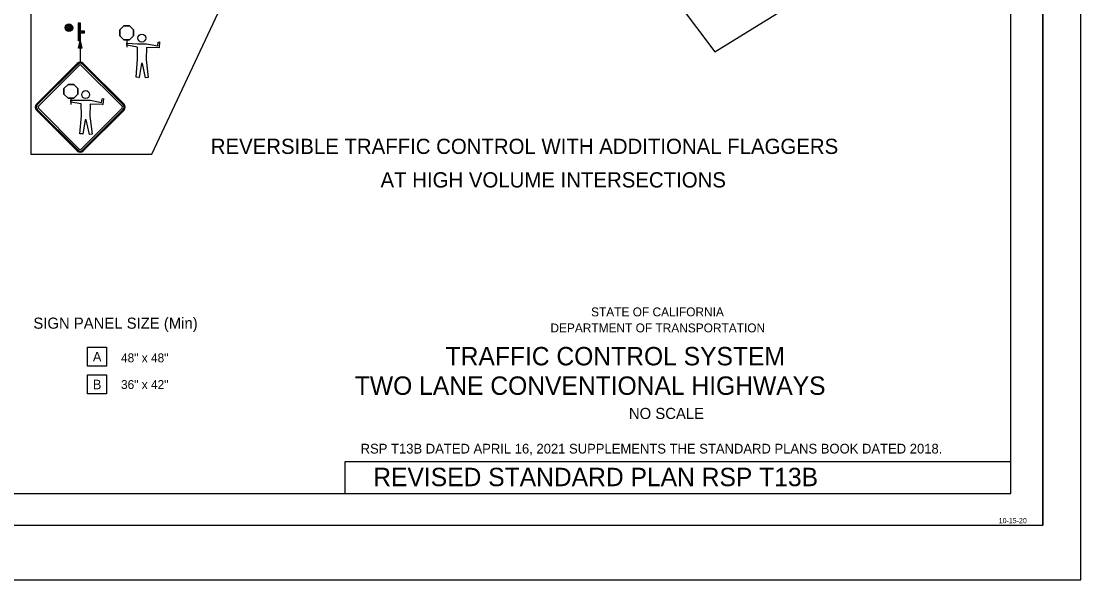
# Model space of a CAD drawing. Extents: x -893 to 867, y -474 to 712.
# Drawn here: x 32 to 867, y -474 to -34 of the extents above; entities that cross this region are included whole.
import ezdxf

# ---------------------------------------------------------------- set-up
doc = ezdxf.new("R2010")
doc.units = 0
for name, color, linetype in [('border_INSIDE-BORDER-anno', 7, 'Continuous'), ('border_PLOTTING-ELEMENTS', 7, 'Continuous'), ('border_rw_22x34_Cut_Lines', 7, 'Continuous'), ('border_SHEET', 7, 'Continuous'), ('border_WITHIN-BORDER-anno', 7, 'Continuous'), ('pp_PRESENTATION', 7, 'Continuous'), ('tcd_SIGN-ROADSIDE', 7, 'Continuous'), ('temp_TRAFFIC-CONES', 7, 'Continuous'), ('temp_TRAFFIC-CONTROL-anno', 7, 'Continuous')]:
    doc.layers.add(name, color=color, linetype=linetype)

msp = doc.modelspace()

# ---------------------------------------------------------------- linework, layer by layer
at = {"layer": 'border_PLOTTING-ELEMENTS'}
for points in [[(-893.45, -474.04), (866.55, -474.04), (866.55, 711.96), (-893.45, 711.96)], [(-863.45, -431.04), (836.55, -431.04), (836.55, 668.96), (-863.45, 668.96)]]:
    msp.add_lwpolyline(points, close=True, dxfattribs=at)
at = {"layer": 'border_rw_22x34_Cut_Lines'}
for p in [(836.55, 668.96), (-863.45, -431.04)]:
    msp.add_line(p, (836.55, -431.04), dxfattribs=at)
at = {"layer": 'border_SHEET'}
for p, q in [((811.55, -406.04), (811.55, 643.96)), ((287.36, -380.96), (811.52, -380.96)), ((287.36, -405.88), (287.36, -380.96)), ((-813.45, -406.04), (811.55, -406.04))]:
    msp.add_line(p, q, dxfattribs=at)
at = {"layer": 'pp_PRESENTATION'}
msp.add_lwpolyline([(39.83, -139.02), (135.07, -139.02), (199.47, -1.58), (535.92, -1.58), (578.54, -58.26), (751.49, 48.54), (751.49, 195.4), (620.54, 195.4), (620.54, 125.74), (474.81, 35.74), (83.37, 35.74), (83.37, -7.04), (39.83, -7.04)], close=True, dxfattribs=at)
at = {"layer": 'tcd_SIGN-ROADSIDE'}
for p, q in [((79.08, -35.85), (77.11, -35.85)), ((77.11, -35.85), (77.11, -49.63)), ((78.09, -35.85), (78.09, -49.63)), ((79.08, -49.63), (79.08, -35.85)), ((113.16, -38.02), (109.98, -41.2)), ((113.16, -38.02), (109.98, -41.2)), ((109.98, -41.2), (113.16, -38.02)), ((113.16, -38.02), (109.98, -41.2)), ((113.16, -38.02), (109.98, -41.2)), ((109.98, -41.2), (113.16, -38.02)), ((109.98, -41.2), (109.98, -45.7)), ((109.98, -41.2), (109.98, -45.7)), ((109.98, -45.7), (109.98, -41.2)), ((109.98, -41.2), (109.98, -45.7)), ((109.98, -41.2), (109.98, -45.7)), ((109.98, -45.7), (109.98, -41.2)), ((117.66, -38.02), (113.16, -38.02)), ((117.66, -38.02), (113.16, -38.02)), ((113.16, -38.02), (117.66, -38.02)), ((117.66, -38.02), (113.16, -38.02)), ((117.66, -38.02), (113.16, -38.02)), ((113.16, -38.02), (117.66, -38.02)), ((120.85, -41.2), (117.66, -38.02)), ((120.85, -41.2), (117.66, -38.02)), ((117.66, -38.02), (120.85, -41.2)), ((120.85, -41.2), (117.66, -38.02)), ((120.85, -41.2), (117.66, -38.02)), ((117.66, -38.02), (120.85, -41.2)), ((120.85, -45.7), (120.85, -41.2)), ((120.85, -45.7), (120.85, -41.2)), ((120.85, -41.2), (120.85, -45.7)), ((120.85, -45.7), (120.85, -41.2)), ((120.85, -45.7), (120.85, -41.2)), ((120.85, -41.2), (120.85, -45.7)), ((79.08, -49.63), (77.11, -49.63)), ((79.08, -41.75), (80.06, -41.75)), ((79.08, -42.74), (79.08, -42.74)), ((80.06, -43.72), (79.08, -43.72)), ((80.06, -41.75), (82.03, -41.75)), ((80.06, -41.75), (80.06, -43.72)), ((82.03, -43.72), (80.06, -43.72)), ((81.04, -41.75), (81.04, -43.72)), ((82.03, -41.75), (82.03, -43.72)), ((109.98, -45.7), (113.16, -48.89)), ((109.98, -45.7), (113.16, -48.89)), ((113.16, -48.89), (109.98, -45.7)), ((109.98, -45.7), (113.16, -48.89)), ((109.98, -45.7), (113.16, -48.89)), ((113.16, -48.89), (109.98, -45.7)), ((113.16, -48.89), (117.66, -48.89)), ((113.16, -48.89), (117.66, -48.89)), ((117.66, -48.89), (113.16, -48.89)), ((113.16, -48.89), (117.66, -48.89)), ((113.16, -48.89), (117.66, -48.89)), ((117.66, -48.89), (113.16, -48.89)), ((115.42, -48.9), (115.42, -54.81)), ((115.42, -48.9), (115.42, -54.81)), ((117.66, -48.89), (120.85, -45.7)), ((117.66, -48.89), (120.85, -45.7)), ((120.85, -45.7), (117.66, -48.89)), ((117.66, -48.89), (120.85, -45.7)), ((117.66, -48.89), (120.85, -45.7)), ((120.85, -45.7), (117.66, -48.89)), ((44.35, -99.67), (76.52, -67.49)), ((44.92, -100.24), (77.09, -68.07)), ((45.88, -101.2), (78.05, -69.02)), ((79.58, -69.02), (111.76, -101.2)), ((80.54, -68.07), (112.72, -100.24)), ((81.12, -67.49), (113.29, -99.67)), ((76.52, -136.43), (44.35, -104.26)), ((77.09, -135.86), (44.92, -103.69)), ((78.05, -134.9), (45.88, -102.73)), ((111.76, -102.73), (79.58, -134.9)), ((112.72, -103.69), (80.54, -135.86)), ((113.29, -104.26), (81.12, -136.43))]:
    msp.add_line(p, q, dxfattribs=at)
for points in [[(115.62, -53.16), (115.62, -51.45), (123.88, -52.02), (130.88, -52.02), (139.8, -53.64), (140.24, -50.83), (141.33, -50.51), (140.94, -55.29), (130.88, -55.03), (130.73, -64.54), (132.37, -78.72), (130.27, -78.96), (127.77, -67.5), (126.99, -67.5), (125.12, -78.57), (122.78, -78.33), (123.95, -64.23), (123.8, -54.8)], [(141.33, -50.51), (140.94, -55.29), (130.88, -55.03), (130.73, -64.54), (132.37, -78.72), (130.27, -78.96), (127.77, -67.5), (126.99, -67.5), (125.14, -78.47), (122.78, -78.33), (123.95, -64.23), (123.8, -54.8), (115.62, -53.16), (115.62, -51.45), (123.88, -52.02), (130.88, -52.02), (139.8, -53.64), (140.24, -50.83)], [(115.62, -53.16), (115.62, -51.45), (123.88, -52.02), (130.88, -52.02), (139.8, -53.64), (140.24, -50.83), (141.33, -50.51), (140.94, -55.29), (130.88, -55.03), (130.73, -64.54), (132.37, -78.72), (130.27, -78.96), (127.77, -67.5), (126.99, -67.5), (125.12, -78.57), (122.78, -78.33), (123.95, -64.23), (123.8, -54.8)], [(141.33, -50.51), (140.94, -55.29), (130.88, -55.03), (130.73, -64.54), (132.37, -78.72), (130.27, -78.96), (127.77, -67.5), (126.99, -67.5), (125.14, -78.47), (122.78, -78.33), (123.95, -64.23), (123.8, -54.8), (115.62, -53.16), (115.62, -51.45), (123.88, -52.02), (130.88, -52.02), (139.8, -53.64), (140.24, -50.83)]]:
    msp.add_lwpolyline(points, close=True, dxfattribs=at)
for points in [[(140.63, -55.28), (140.97, -54.94)], [(140.63, -55.28), (140.97, -54.94)], [(125.05, -78.56), (125.14, -78.47)], [(125.05, -78.56), (125.14, -78.47)]]:
    msp.add_lwpolyline(points, dxfattribs=at)
msp.add_circle((127.3, -47.55), 3.11, dxfattribs=at)
msp.add_circle((127.3, -47.55), 3.11, dxfattribs=at)
msp.add_circle((127.3, -47.55), 3.11, dxfattribs=at)
msp.add_circle((127.3, -47.55), 3.11, dxfattribs=at)
for centre, radius, start, end in [((78.82, -69.79), 3.25, 45, 135), ((78.82, -69.79), 2.44, 45, 135), ((78.82, -69.79), 1.08, 45, 135), ((46.64, -101.96), 3.25, 135, 225), ((110.99, -101.96), 3.25, 315, 45), ((46.64, -101.96), 2.44, 135, 225), ((46.64, -101.96), 1.08, 135, 225), ((110.99, -101.96), 1.08, 315, 45), ((110.99, -101.96), 2.44, 315, 45), ((78.82, -134.14), 3.25, 225, 315), ((78.82, -134.14), 2.44, 225, 315), ((78.82, -134.14), 1.08, 225, 315)]:
    msp.add_arc(centre, radius, start, end, dxfattribs=at)
at = {"layer": 'temp_TRAFFIC-CONES'}
for radius in [3, 2.1, 1.2, 0.3]:
    msp.add_circle((69.94, -39.48), radius, dxfattribs=at)
at = {"layer": 'temp_TRAFFIC-CONTROL-anno'}
for p, q in [((78.82, -49.71), (78.82, -66.54)), ((69.19, -84.09), (66.01, -87.27)), ((69.19, -84.09), (66.01, -87.27)), ((66.01, -87.27), (69.19, -84.09)), ((66.01, -87.27), (66.01, -91.77)), ((66.01, -87.27), (66.01, -91.77)), ((66.01, -91.77), (66.01, -87.27)), ((73.69, -84.09), (69.19, -84.09)), ((73.69, -84.09), (69.19, -84.09)), ((69.19, -84.09), (73.69, -84.09)), ((76.87, -87.27), (73.69, -84.09)), ((76.87, -87.27), (73.69, -84.09)), ((73.69, -84.09), (76.87, -87.27)), ((76.87, -91.77), (76.87, -87.27)), ((76.87, -91.77), (76.87, -87.27)), ((76.87, -87.27), (76.87, -91.77)), ((66.01, -91.77), (69.19, -94.95)), ((66.01, -91.77), (69.19, -94.95)), ((69.19, -94.95), (66.01, -91.77)), ((69.19, -94.95), (73.69, -94.95)), ((69.19, -94.95), (73.69, -94.95)), ((73.69, -94.95), (69.19, -94.95)), ((71.44, -94.97), (71.44, -99.94)), ((73.69, -94.95), (76.87, -91.77)), ((73.69, -94.95), (76.87, -91.77)), ((76.87, -91.77), (73.69, -94.95))]:
    msp.add_line(p, q, dxfattribs=at)
for points in [[(77.46, -55.6), (78.82, -49.71), (80.08, -55.62), (79.74, -55.41), (78.81, -51.08), (77.81, -55.4), (78.16, -55.19), (78.8, -52.43), (79.39, -55.2), (79.04, -54.99), (78.79, -53.79), (78.51, -54.99), (78.78, -54.83), (80.08, -55.62), (78.78, -54.83)], [(71.39, -98.03), (71.39, -96.32), (79.65, -96.54), (86.65, -96.54), (95.57, -98.16), (96.01, -95.35), (97.1, -95.04), (96.71, -99.81), (86.65, -99.56), (86.5, -109.06), (88.14, -123.24), (86.03, -123.48), (83.54, -112.02), (82.76, -112.02), (80.89, -123.09), (78.55, -122.85), (79.72, -108.75), (79.57, -99.32)], [(97.1, -95.04), (96.71, -99.81), (86.65, -99.56), (86.5, -109.06), (88.14, -123.24), (86.03, -123.48), (83.54, -112.02), (82.76, -112.02), (80.91, -122.99), (78.55, -122.85), (79.72, -108.75), (79.57, -99.32), (71.39, -98.03), (71.39, -96.32), (79.65, -96.54), (86.65, -96.54), (95.57, -98.16), (96.01, -95.35)], [(84.61, -305.8), (84.61, -290.8), (99.61, -290.8), (99.61, -305.8)], [(84.61, -327.74), (84.61, -312.74), (99.61, -312.74), (99.61, -327.74)]]:
    msp.add_lwpolyline(points, close=True, dxfattribs=at)
for points in [[(96.4, -99.8), (96.74, -99.46)], [(80.82, -123.08), (80.91, -122.99)]]:
    msp.add_lwpolyline(points, dxfattribs=at)
msp.add_circle((83.07, -92.07), 3.11, dxfattribs=at)
msp.add_circle((83.07, -92.07), 3.11, dxfattribs=at)

# ---------------------------------------------------------------- texts
at = {"layer": 'border_INSIDE-BORDER-anno'}
for s, height, p in [('STATE OF CALIFORNIA', 7, (480.99, -266.65)), ('DEPARTMENT OF TRANSPORTATION', 7, (448.99, -279.26)), ('TRAFFIC CONTROL SYSTEM', 14.5, (366.46, -305.23)), ('TWO LANE CONVENTIONAL HIGHWAYS', 14.5, (294.99, -328.43)), ('NO SCALE', 8.75, (510.77, -347.45)), ('RSP T13B DATED APRIL 16, 2021 SUPPLEMENTS THE STANDARD PLANS BOOK DATED 2018.', 7.6645, (299.57, -374.62))]:
    msp.add_text(s, height=height, dxfattribs=at).set_placement(p)
at = {"layer": 'border_WITHIN-BORDER-anno'}
for s, height, p in [('REVISED STANDARD PLAN RSP T13B', 14.5, (309.49, -400.34)), ('10-15-20', 4, (801.91, -429.46))]:
    msp.add_text(s, height=height, dxfattribs=at).set_placement(p)
at = {"layer": 'temp_TRAFFIC-CONTROL-anno'}
for s, height, p in [('REVERSIBLE TRAFFIC CONTROL WITH ADDITIONAL FLAGGERS', 12, (181.59, -138.79)), ('AT HIGH VOLUME INTERSECTIONS', 12, (315.23, -165.19)), ('SIGN PANEL SIZE (Min)', 8.75, (41.9, -276.37)), ('A', 7.5, (88.79, -302.11)), ('48" x 48"', 7, (110.9, -302.82)), ('B', 7.5, (88.79, -324.05)), ('36" x 42"', 7, (110.9, -323.82))]:
    msp.add_text(s, height=height, dxfattribs=at).set_placement(p)

doc.saveas('drawing.dxf')
